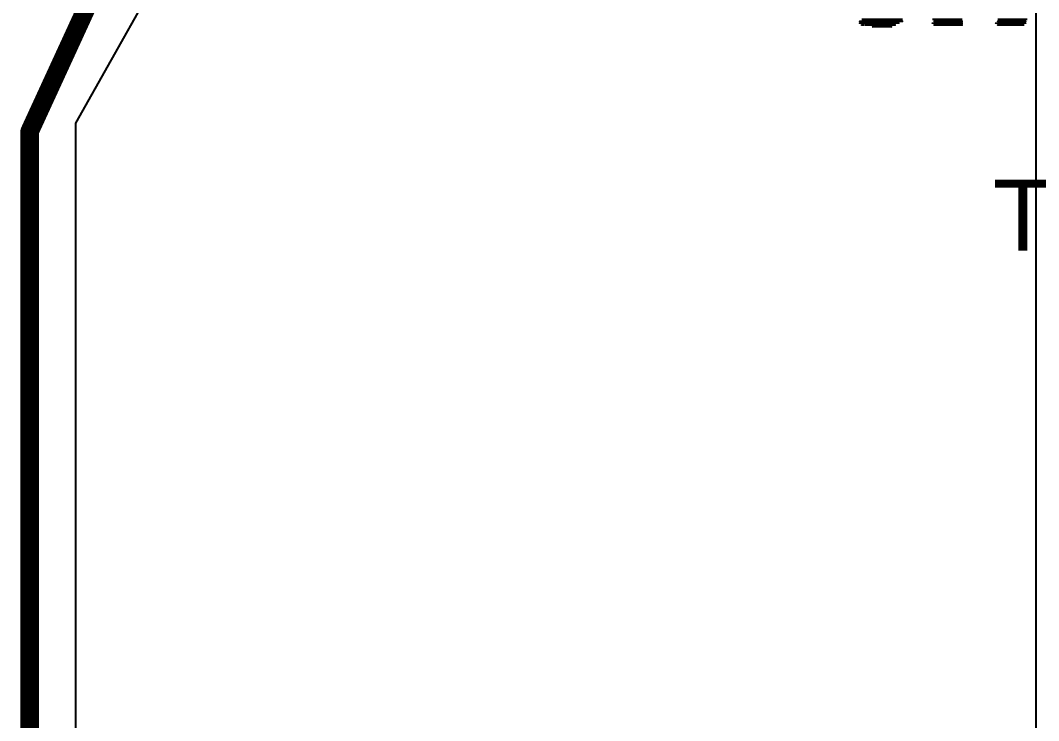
# Model space of a CAD drawing. Header units: inches. Extents: x -5 to 433, y -20 to 71.
# Drawn here: x -5.13 to 8.75, y 40.51 to 50.06 of the extents above; entities that cross this region are included whole.
import ezdxf

# ---------------------------------------------------------------- set-up
doc = ezdxf.new("R2010")
doc.units = ezdxf.units.IN
for name, color, linetype in [('Board Outline', 216, 'Continuous'), ('Bottom Overlay', 54, 'Continuous'), ('Top Layer', 1, 'Continuous')]:
    doc.layers.add(name, color=color, linetype=linetype)
doc.styles.add('Arial', font='', dxfattribs={"height": 0.2})
doc.styles.get('Arial').set_extended_font_data('Arial')

msp = doc.modelspace()

# ---------------------------------------------------------------- linework, layer by layer
at = {"layer": 'Board Outline'}
for points in [[(-5, 48.544, 0.254, 0.254, -0.095808), (3.25, 61.298, 0.254, 0.254, 0)], [(-5, 0.544, 0.254, 0.254, 0), (-5, 48.544, 0.254, 0.254, 0)]]:
    msp.add_lwpolyline(points, format="xyseb", dxfattribs=at)
msp.add_lwpolyline([(-5.063, 48.544, 0.127, 0.127, 1), (-4.936, 48.544, 0.127, 0.127, 1)], format="xyseb", close=True, dxfattribs=at)
msp.add_lwpolyline([(-5.063, 48.544, 0.127, 0.127, 1), (-4.936, 48.544, 0.127, 0.127, 1)], format="xyseb", close=True, dxfattribs=at)
at = {"layer": 'Bottom Overlay'}
for points in [[(6.311, 50.044, 0.0254, 0.0254, 0), (6.895, 50.044, 0.0254, 0.0254, 0)], [(6.311, 50.019, 0.0254, 0.0254, 0), (6.844, 50.019, 0.0254, 0.0254, 0)], [(6.336, 50.07, 0.0254, 0.0254, 0), (6.895, 50.07, 0.0254, 0.0254, 0)], [(6.336, 49.994, 0.0254, 0.0254, 0), (6.361, 49.994, 0.0254, 0.0254, 0)], [(6.387, 49.994, 0.0254, 0.0254, 0), (6.793, 49.994, 0.0254, 0.0254, 0)], [(6.488, 49.968, 0.0254, 0.0254, 0), (6.742, 49.968, 0.0254, 0.0254, 0)], [(7.301, 50.07, 0.0254, 0.0254, 0), (7.708, 50.07, 0.0254, 0.0254, 0)], [(7.301, 50.019, 0.0254, 0.0254, 0), (7.708, 50.019, 0.0254, 0.0254, 0)], [(7.327, 50.044, 0.0254, 0.0254, 0), (7.708, 50.044, 0.0254, 0.0254, 0)], [(7.327, 49.994, 0.0254, 0.0254, 0), (7.708, 49.994, 0.0254, 0.0254, 0)], [(8.165, 50.019, 0.0254, 0.0254, 0), (8.571, 50.019, 0.0254, 0.0254, 0)], [(8.19, 50.07, 0.0254, 0.0254, 0), (8.597, 50.07, 0.0254, 0.0254, 0)], [(8.19, 50.044, 0.0254, 0.0254, 0), (8.571, 50.044, 0.0254, 0.0254, 0)], [(8.19, 49.994, 0.0254, 0.0254, 0), (8.546, 49.994, 0.0254, 0.0254, 0)]]:
    msp.add_lwpolyline(points, format="xyseb", dxfattribs=at)
for points in [[(6.304, 50.044, 0.0127, 0.0127, 1), (6.317, 50.044, 0.0127, 0.0127, 1)], [(6.304, 50.019, 0.0127, 0.0127, 1), (6.317, 50.019, 0.0127, 0.0127, 1)], [(6.33, 49.994, 0.0127, 0.0127, 1), (6.342, 49.994, 0.0127, 0.0127, 1)], [(6.355, 49.994, 0.0127, 0.0127, 1), (6.368, 49.994, 0.0127, 0.0127, 1)], [(6.38, 49.994, 0.0127, 0.0127, 1), (6.393, 49.994, 0.0127, 0.0127, 1)], [(6.482, 49.968, 0.0127, 0.0127, 1), (6.495, 49.968, 0.0127, 0.0127, 1)], [(6.736, 49.968, 0.0127, 0.0127, 1), (6.749, 49.968, 0.0127, 0.0127, 1)], [(6.787, 49.994, 0.0127, 0.0127, 1), (6.8, 49.994, 0.0127, 0.0127, 1)], [(6.838, 50.019, 0.0127, 0.0127, 1), (6.85, 50.019, 0.0127, 0.0127, 1)], [(6.888, 50.044, 0.0127, 0.0127, 1), (6.901, 50.044, 0.0127, 0.0127, 1)], [(7.295, 50.019, 0.0127, 0.0127, 1), (7.308, 50.019, 0.0127, 0.0127, 1)], [(7.32, 50.044, 0.0127, 0.0127, 1), (7.333, 50.044, 0.0127, 0.0127, 1)], [(7.32, 49.994, 0.0127, 0.0127, 1), (7.333, 49.994, 0.0127, 0.0127, 1)], [(7.701, 50.044, 0.0127, 0.0127, 1), (7.714, 50.044, 0.0127, 0.0127, 1)], [(7.701, 50.019, 0.0127, 0.0127, 1), (7.714, 50.019, 0.0127, 0.0127, 1)], [(7.701, 49.994, 0.0127, 0.0127, 1), (7.714, 49.994, 0.0127, 0.0127, 1)], [(8.158, 50.019, 0.0127, 0.0127, 1), (8.171, 50.019, 0.0127, 0.0127, 1)], [(8.184, 50.044, 0.0127, 0.0127, 1), (8.197, 50.044, 0.0127, 0.0127, 1)], [(8.184, 49.994, 0.0127, 0.0127, 1), (8.197, 49.994, 0.0127, 0.0127, 1)], [(8.539, 49.994, 0.0127, 0.0127, 1), (8.552, 49.994, 0.0127, 0.0127, 1)], [(8.565, 50.044, 0.0127, 0.0127, 1), (8.578, 50.044, 0.0127, 0.0127, 1)], [(8.565, 50.019, 0.0127, 0.0127, 1), (8.578, 50.019, 0.0127, 0.0127, 1)]]:
    msp.add_lwpolyline(points, format="xyseb", close=True, dxfattribs=at)
at = {"layer": 'Top Layer'}
for p, q in [((8.709, 56.388), (8.709, -10.998)), ((-4.37, 48.658), (-1.131, 54.425)), ((-4.37, 0.658), (-4.37, 48.658))]:
    msp.add_line(p, q, dxfattribs=at)

# ---------------------------------------------------------------- texts
at = {"layer": 'Bottom Overlay', "style": 'Arial', "text_generation_flag": 2}
msp.add_text('ZERO CARBON FOOTPRINT', height=0.9652, rotation=360, dxfattribs=at).set_placement((26.173, 46.92))

doc.saveas('drawing.dxf')
